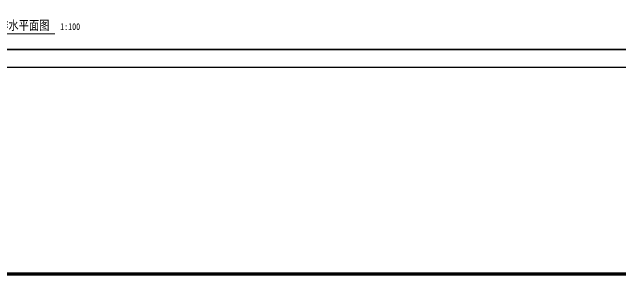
# Model space of a CAD drawing. Extents: x -287580 to -53108, y -522338 to -82629.
# Drawn here: x -226359 to -192106, y -522338 to -507525 of the extents above; entities that cross this region are included whole.
import ezdxf

# ---------------------------------------------------------------- set-up
doc = ezdxf.new("R2010")
doc.units = 0
doc.header["$LTSCALE"] = 1000
doc.header["$MEASUREMENT"] = 0
for name, color, linetype in [('DIM_SYMB', 99, 'Continuous'), ('PUB_TITLE', 146, 'Continuous'), ('给排水标注', 4, 'Continuous')]:
    doc.layers.add(name, color=color, linetype=linetype)
doc.styles.add('-宋体', font='', dxfattribs={"width": 0.8})
doc.styles.get('-宋体').set_extended_font_data('SimSun')

msp = doc.modelspace()

# ---------------------------------------------------------------- linework, layer by layer
at = {"layer": 'DIM_SYMB', "color": 3, "const_width": 70}
msp.add_lwpolyline([(-229453.8, -508742.8), (-223943, -508742.8)], dxfattribs=at)
at = {"layer": 'PUB_TITLE'}
msp.add_lwpolyline([(-265242.7, -510615.5), (-181142.7, -510615.5), (-181142.7, -451215.5), (-265242.7, -451215.5)], close=True, dxfattribs=at)
at = {"layer": 'PUB_TITLE', "const_width": 100}
msp.add_lwpolyline([(-262742.7, -509615.5), (-182142.7, -509615.5), (-182142.7, -452215.5), (-262742.7, -452215.5)], close=True, dxfattribs=at)
at = {"layer": '给排水标注', "color": 6, "const_width": 200}
msp.add_lwpolyline([(-287480.5, -159146.5), (-53208.5, -159146.5), (-53208.5, -522237.5), (-287480.5, -522237.5)], close=True, dxfattribs=at)

# ---------------------------------------------------------------- texts
at = {"layer": 'DIM_SYMB', "color": 7, "style": '-宋体', "width": 0.8}
for s, height, p in [('机房层给排水平面图', 528.69, (-229453.8, -508523.1, 0)), ('1:100', 377.64, (-223663, -508526, 0))]:
    msp.add_text(s, height=height, dxfattribs=at).set_placement(p)

doc.saveas('drawing.dxf')
